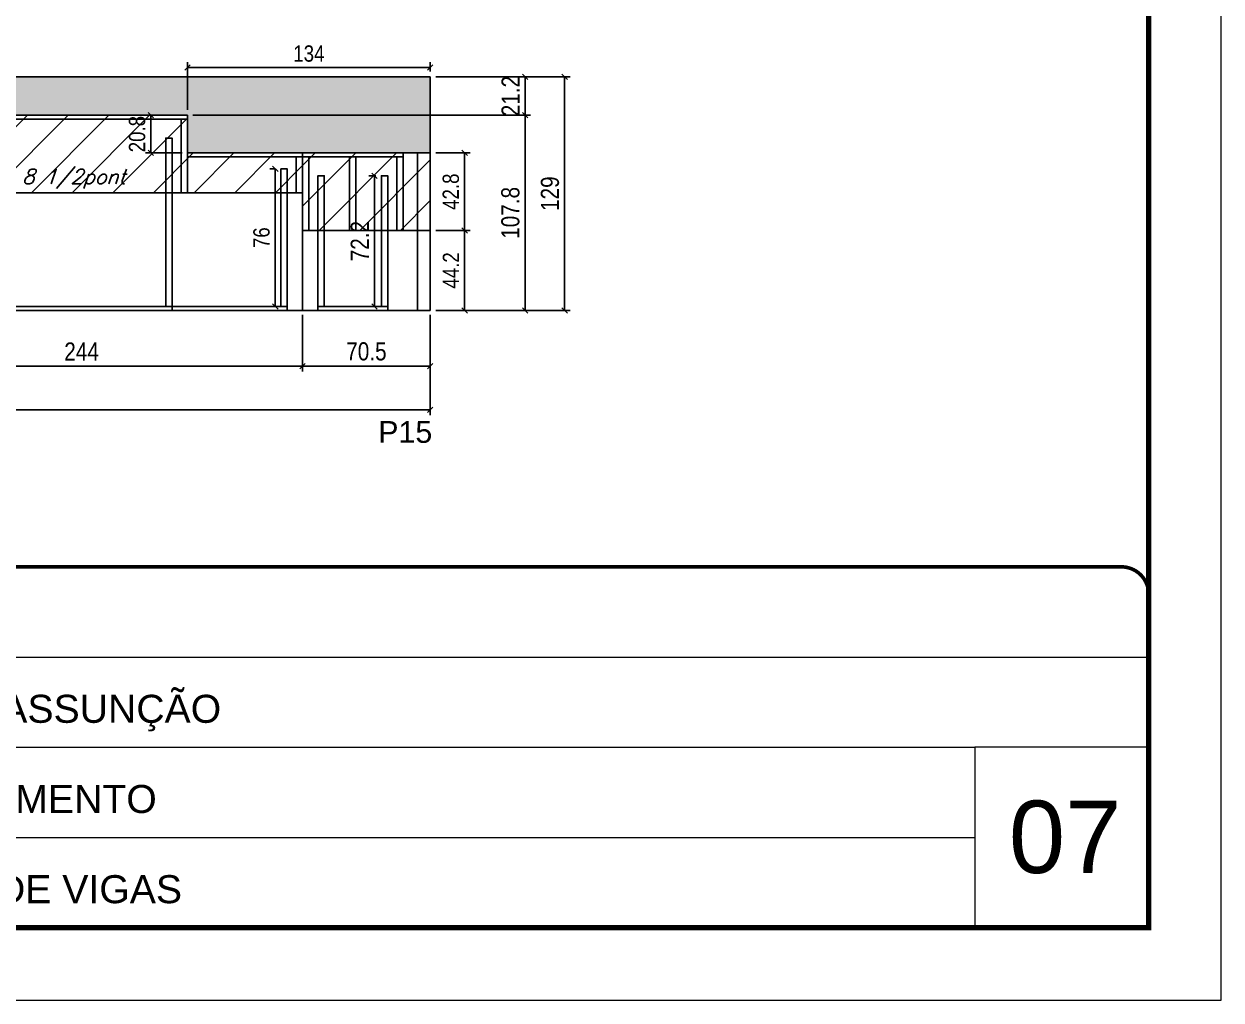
# Model space of a CAD drawing. Extents: x -20960 to -5926, y -2106 to 21915.
# Drawn here: x -8199 to -7538, y 19717 to 20256 of the extents above; entities that cross this region are included whole.
import ezdxf

# ---------------------------------------------------------------- set-up
doc = ezdxf.new("R2010")
doc.units = 0
doc.linetypes.add('CONTINUO', pattern=[0])
doc.linetypes.add('DASHED', pattern=[0.75, 0.5, -0.25])
for name, color, linetype in [('5', 5, 'Continuous'), ('COTA', 241, 'Continuous'), ('Painéis', 200, 'Continuous'), ('Reaproveitamento', 251, 'Continuous'), ('SARR_2.2x7', 40, 'Continuous'), ('SARR_3.5x7', 81, 'Continuous'), ('texto', 7, 'Continuous')]:
    doc.layers.add(name, color=color, linetype=linetype)
for name, color, linetype, lineweight in [('CARIMBO', 255, 'Continuous', 9), ('Folhas', 255, 'Continuous', 9), ('SARRAFO DE PRESSAO', 251, 'DASHED', 9)]:
    doc.layers.add(name, color=color, linetype=linetype, lineweight=lineweight)
doc.styles.add('ARIAL', font='arial.ttf')
doc.styles.add('COTA TECNICA', font='techl___.ttf', dxfattribs={"height": 10})
doc.styles.add('COTA TECNICA-50', font='techl___.ttf', dxfattribs={"height": 9})
doc.styles.add('Romans', font='romans.shx')
doc.styles.get("Standard").update_dxf_attribs({"font": 'arial.ttf'})
doc.dimstyles.new('COTA PAINEL-50', dxfattribs={"dimtxt": 9, "dimasz": 3, "dimexe": 3, "dimexo": 3, "dimgap": 3, "dimtad": 1, "dimdec": 1, "dimzin": 12, "dimdsep": 46, "dimtxsty": 'COTA TECNICA-50', "dimblk1": 'OBLIQUE', "dimblk2": 'OBLIQUE', "dimsah": 1, "dimcen": 0.9, "dimclrd": 4, "dimclre": 4, "dimclrt": 240, "dimadec": 1, "dimazin": 3, "dimtfac": 1, "dimtdec": 1, "dimtmove": 0, "dimatfit": 3, "dimfxl": 1, "dimtolj": 1, "dimtzin": 12, "dimarcsym": 0})
doc.dimstyles.new('PAINEL', dxfattribs={"dimtxt": 10, "dimasz": 3, "dimexe": 3, "dimexo": 3, "dimgap": 3, "dimtad": 1, "dimdec": 1, "dimzin": 12, "dimdsep": 46, "dimtxsty": 'COTA TECNICA', "dimblk1": 'OBLIQUE', "dimblk2": 'OBLIQUE', "dimsah": 1, "dimcen": 0.9, "dimclrd": 4, "dimclre": 4, "dimclrt": 240, "dimadec": 1, "dimazin": 3, "dimtfac": 1, "dimtdec": 1, "dimtmove": 0, "dimatfit": 3, "dimfxl": 1, "dimtolj": 1, "dimtzin": 12, "dimarcsym": 0})
pattern_1 = [(45, (3170, 2297.15), (-11.22532, 11.22532), [])]

# ---------------------------------------------------------------- blocks, each defined once
blk = doc.blocks.new('9999999999')
at = {"color": 30, "linetype": 'CONTINUO'}
for p, q in [((98564.56, 34379.64), (99583.98, 34379.64)), ((98564.56, 34329.83), (99487.98, 34329.83)), ((99583.98, 34329.83), (99487.98, 34329.83)), ((99487.98, 34329.83), (99487.98, 34230.21)), ((98564.56, 34280.02), (99487.98, 34280.02))]:
    blk.add_line(p, q, dxfattribs=at)
at = {"color": 30, "linetype": 'CONTINUO', "const_width": 2}
blk.add_lwpolyline([(99583.98, 34230.21), (99583.98, 34414.45, 0.414214), (99568.98, 34429.45), (98228.98, 34429.45, 0.414214), (98213.98, 34414.45), (98213.98, 34245.21, 0.414214), (98228.98, 34230.21), (99583.98, 34230.21)], format="xyb", dxfattribs=at)
at = {"layer": 'Folhas'}
blk.add_lwpolyline([(98138.98, 34190.21), (99623.98, 34190.21), (99623.98, 35240.21), (98138.98, 35240.21)], close=True, dxfattribs=at)
at = {"layer": 'Folhas', "color": 30, "const_width": 3}
blk.add_lwpolyline([(98213.98, 34230.21), (99583.98, 34230.21), (99583.98, 35200.21), (98213.98, 35200.21)], close=True, dxfattribs=at)
at = {"color": 7, "linetype": 'Continuous', "ltscale": 5, "style": 'ARIAL'}
for s, p in [('HOSPITAL ASSUNÇÃO', (98837.68, 34343.32)), ('8° e 9° PAVIMENTO', (98837.68, 34293.51)), ('LATERAIS DE VIGAS', (98837.68, 34243.7))]:
    blk.add_text(s, height=15.4829, dxfattribs=at).set_placement(p)
blk = doc.blocks.new('_Oblique')
at = {"color": 0, "linetype": 'ByBlock', "lineweight": -2}
blk.add_line((-0.5, -0.5), (0.5, 0.5), dxfattribs=at)
blk = doc.blocks.new('*D6525')
at = {"layer": 'COTA', "color": 4, "lineweight": -2, "ltscale": 25, "transparency": 16777216}
for p, q in [((-8106.05, 20205.44), (-7919.65, 20205.44)), ((-7922.65, 20097.64), (-7922.65, 20205.44)), ((-7972.05, 20097.64), (-7919.65, 20097.64))]:
    blk.add_line(p, q, dxfattribs=at)
at = {"layer": 'Defpoints', "color": 0, "ltscale": 25, "transparency": 16777216}
for p in [(-8109.05, 20205.44), (-7922.65, 20205.44), (-7975.05, 20097.64)]:
    blk.add_point(p, dxfattribs=at)
at = {"layer": 'COTA', "color": 4, "lineweight": -2, "ltscale": 25, "transparency": 16777216, "xscale": 3, "yscale": 3, "zscale": 3}
for p, rotation in [((-7922.65, 20205.44), 90), ((-7922.65, 20097.64), 270)]:
    blk.add_blockref('_Oblique', p, dxfattribs=dict(at, rotation=rotation))
at = {"layer": 'COTA', "color": 240, "ltscale": 25, "transparency": 16777216, "insert": (-7930.78, 20151.54), "char_height": 10, "attachment_point": 5, "rotation": 90, "style": 'COTA TECNICA'}
blk.add_mtext('\\A1;107.8', dxfattribs=at)
blk = doc.blocks.new('*D6432')
at = {"layer": 'COTA', "color": 4, "lineweight": -2, "ltscale": 25, "transparency": 16777216}
for p, q in [((-8289.53, 20095.32), (-8289.53, 20063.9)), ((-8045.53, 20095.32), (-8045.53, 20063.9)), ((-8289.53, 20066.9), (-8045.53, 20066.9))]:
    blk.add_line(p, q, dxfattribs=at)
at = {"layer": 'Defpoints', "color": 0, "ltscale": 25, "transparency": 16777216}
for p in [(-8289.53, 20098.32), (-8045.53, 20098.32), (-8045.53, 20066.9)]:
    blk.add_point(p, dxfattribs=at)
at = {"layer": 'COTA', "color": 4, "lineweight": -2, "ltscale": 25, "transparency": 16777216, "xscale": 3, "yscale": 3, "zscale": 3, "rotation": 180}
blk.add_blockref('_Oblique', (-8289.53, 20066.9), dxfattribs=at)
at = {"layer": 'COTA', "color": 4, "lineweight": -2, "ltscale": 25, "transparency": 16777216, "xscale": 3, "yscale": 3, "zscale": 3}
blk.add_blockref('_Oblique', (-8045.53, 20066.9), dxfattribs=at)
at = {"layer": 'COTA', "color": 240, "ltscale": 25, "transparency": 16777216, "insert": (-8167.53, 20074.98), "char_height": 10, "attachment_point": 5, "style": 'COTA TECNICA'}
blk.add_mtext('\\A1;244', dxfattribs=at)
blk = doc.blocks.new('*D6433')
at = {"layer": 'COTA', "color": 4, "lineweight": -2, "ltscale": 25, "transparency": 16777216}
for p, q in [((-8533.53, 20095.32), (-8533.53, 20039.82)), ((-7975.05, 20095.32), (-7975.05, 20039.82)), ((-7975.05, 20042.82), (-8533.53, 20042.82))]:
    blk.add_line(p, q, dxfattribs=at)
at = {"layer": 'Defpoints', "color": 0, "ltscale": 25, "transparency": 16777216}
for p in [(-8533.53, 20098.32), (-7975.05, 20098.32), (-8533.53, 20042.82)]:
    blk.add_point(p, dxfattribs=at)
at = {"layer": 'COTA', "color": 4, "lineweight": -2, "ltscale": 25, "transparency": 16777216, "xscale": 3, "yscale": 3, "zscale": 3, "rotation": 180}
blk.add_blockref('_Oblique', (-8533.53, 20042.82), dxfattribs=at)
at = {"layer": 'COTA', "color": 4, "lineweight": -2, "ltscale": 25, "transparency": 16777216, "xscale": 3, "yscale": 3, "zscale": 3}
blk.add_blockref('_Oblique', (-7975.05, 20042.82), dxfattribs=at)
at = {"layer": 'COTA', "color": 240, "ltscale": 25, "transparency": 16777216, "insert": (-8254.29, 20050.95), "char_height": 10, "attachment_point": 5, "style": 'COTA TECNICA'}
blk.add_mtext('\\A1;558.5', dxfattribs=at)
blk = doc.blocks.new('*D6508')
at = {"layer": 'COTA', "color": 4, "lineweight": -2, "ltscale": 25, "transparency": 16777216}
for p, q in [((-7972.05, 20226.64), (-7919.65, 20226.64)), ((-7922.65, 20205.44), (-7922.65, 20226.64)), ((-7972.05, 20205.44), (-7919.65, 20205.44))]:
    blk.add_line(p, q, dxfattribs=at)
at = {"layer": 'Defpoints', "color": 0, "ltscale": 25, "transparency": 16777216}
for p in [(-7975.05, 20226.64), (-7922.65, 20226.64), (-7975.05, 20205.44)]:
    blk.add_point(p, dxfattribs=at)
at = {"layer": 'COTA', "color": 4, "lineweight": -2, "ltscale": 25, "transparency": 16777216, "xscale": 3, "yscale": 3, "zscale": 3}
for p, rotation in [((-7922.65, 20226.64), 90), ((-7922.65, 20205.44), 270)]:
    blk.add_blockref('_Oblique', p, dxfattribs=dict(at, rotation=rotation))
at = {"layer": 'COTA', "color": 240, "ltscale": 25, "transparency": 16777216, "insert": (-7930.71, 20216.04), "char_height": 10, "attachment_point": 5, "rotation": 90, "style": 'COTA TECNICA'}
blk.add_mtext('\\A1;21.2', dxfattribs=at)
blk = doc.blocks.new('*D6509')
at = {"layer": 'COTA', "color": 4, "lineweight": -2, "ltscale": 25, "transparency": 16777216}
for p, q in [((-7972.05, 20226.64), (-7897.85, 20226.64)), ((-7900.85, 20097.64), (-7900.85, 20226.64)), ((-7972.05, 20097.64), (-7897.85, 20097.64))]:
    blk.add_line(p, q, dxfattribs=at)
at = {"layer": 'Defpoints', "color": 0, "ltscale": 25, "transparency": 16777216}
for p in [(-7975.05, 20226.64), (-7900.85, 20226.64), (-7975.05, 20097.64)]:
    blk.add_point(p, dxfattribs=at)
at = {"layer": 'COTA', "color": 4, "lineweight": -2, "ltscale": 25, "transparency": 16777216, "xscale": 3, "yscale": 3, "zscale": 3}
for p, rotation in [((-7900.85, 20226.64), 90), ((-7900.85, 20097.64), 270)]:
    blk.add_blockref('_Oblique', p, dxfattribs=dict(at, rotation=rotation))
at = {"layer": 'COTA', "color": 240, "ltscale": 25, "transparency": 16777216, "insert": (-7908.93, 20162.14), "char_height": 10, "attachment_point": 5, "rotation": 90, "style": 'COTA TECNICA'}
blk.add_mtext('\\A1;129', dxfattribs=at)
blk = doc.blocks.new('*D6434')
at = {"layer": 'COTA', "color": 4, "lineweight": -2, "ltscale": 25, "transparency": 16777216}
for p, q in [((-8045.53, 20095.32), (-8045.53, 20063.9)), ((-7975.05, 20095.32), (-7975.05, 20063.9)), ((-8045.53, 20066.9), (-7975.05, 20066.9))]:
    blk.add_line(p, q, dxfattribs=at)
at = {"layer": 'Defpoints', "color": 0, "ltscale": 25, "transparency": 16777216}
for p in [(-8045.53, 20098.32), (-7975.05, 20098.32), (-7975.05, 20066.9)]:
    blk.add_point(p, dxfattribs=at)
at = {"layer": 'COTA', "color": 4, "lineweight": -2, "ltscale": 25, "transparency": 16777216, "xscale": 3, "yscale": 3, "zscale": 3, "rotation": 180}
blk.add_blockref('_Oblique', (-8045.53, 20066.9), dxfattribs=at)
at = {"layer": 'COTA', "color": 4, "lineweight": -2, "ltscale": 25, "transparency": 16777216, "xscale": 3, "yscale": 3, "zscale": 3}
blk.add_blockref('_Oblique', (-7975.05, 20066.9), dxfattribs=at)
at = {"layer": 'COTA', "color": 240, "ltscale": 25, "transparency": 16777216, "insert": (-8010.29, 20075.01), "char_height": 10, "attachment_point": 5, "style": 'COTA TECNICA'}
blk.add_mtext('\\A1;70.5', dxfattribs=at)
blk = doc.blocks.new('*D6510')
at = {"layer": 'COTA', "color": 4, "lineweight": -2, "transparency": 16777216}
for p, q in [((-7972.05, 20184.64), (-7953.07, 20184.64)), ((-7956.07, 20141.84), (-7956.07, 20184.64)), ((-7972.05, 20141.84), (-7953.07, 20141.84))]:
    blk.add_line(p, q, dxfattribs=at)
at = {"layer": 'Defpoints', "color": 0, "transparency": 16777216}
for p in [(-7975.05, 20184.64), (-7956.07, 20184.64), (-7975.05, 20141.84)]:
    blk.add_point(p, dxfattribs=at)
at = {"layer": 'COTA', "color": 4, "lineweight": -2, "transparency": 16777216, "xscale": 3, "yscale": 3, "zscale": 3}
for p, rotation in [((-7956.07, 20184.64), 90), ((-7956.07, 20141.84), 270)]:
    blk.add_blockref('_Oblique', p, dxfattribs=dict(at, rotation=rotation))
at = {"layer": 'COTA', "color": 240, "transparency": 16777216, "insert": (-7963.66, 20163.24), "char_height": 9, "attachment_point": 5, "rotation": 90, "style": 'COTA TECNICA-50'}
blk.add_mtext('\\A1;42.8', dxfattribs=at)
blk = doc.blocks.new('*D6511')
at = {"layer": 'COTA', "color": 4, "lineweight": -2, "transparency": 16777216}
for p, q in [((-8060.53, 20175.84), (-8063.57, 20175.84)), ((-8060.57, 20175.84), (-8060.57, 20099.84)), ((-8060.53, 20099.84), (-8063.57, 20099.84))]:
    blk.add_line(p, q, dxfattribs=at)
at = {"layer": 'Defpoints', "color": 0, "transparency": 16777216}
for p in [(-8057.53, 20175.84), (-8060.57, 20099.84), (-8057.53, 20099.84)]:
    blk.add_point(p, dxfattribs=at)
at = {"layer": 'COTA', "color": 4, "lineweight": -2, "transparency": 16777216, "xscale": 3, "yscale": 3, "zscale": 3}
for p, rotation in [((-8060.57, 20175.84), 90), ((-8060.57, 20099.84), 270)]:
    blk.add_blockref('_Oblique', p, dxfattribs=dict(at, rotation=rotation))
at = {"layer": 'COTA', "color": 240, "transparency": 16777216, "insert": (-8068.16, 20137.84), "char_height": 9, "attachment_point": 5, "rotation": 90, "style": 'COTA TECNICA-50'}
blk.add_mtext('\\A1;76', dxfattribs=at)
blk = doc.blocks.new('*D6512')
at = {"layer": 'COTA', "color": 4, "lineweight": -2, "ltscale": 25, "transparency": 16777216}
for p, q in [((-8005.05, 20172.04), (-8008.87, 20172.04)), ((-8005.87, 20172.04), (-8005.87, 20099.84)), ((-8005.05, 20099.84), (-8008.87, 20099.84))]:
    blk.add_line(p, q, dxfattribs=at)
at = {"layer": 'Defpoints', "color": 0, "ltscale": 25, "transparency": 16777216}
for p in [(-8002.05, 20172.04), (-8005.87, 20099.84), (-8002.05, 20099.84)]:
    blk.add_point(p, dxfattribs=at)
at = {"layer": 'COTA', "color": 4, "lineweight": -2, "ltscale": 25, "transparency": 16777216, "xscale": 3, "yscale": 3, "zscale": 3}
for p, rotation in [((-8005.87, 20172.04), 90), ((-8005.87, 20099.84), 270)]:
    blk.add_blockref('_Oblique', p, dxfattribs=dict(at, rotation=rotation))
at = {"layer": 'COTA', "color": 240, "ltscale": 25, "transparency": 16777216, "insert": (-8013.95, 20135.94), "char_height": 10, "attachment_point": 5, "rotation": 90, "style": 'COTA TECNICA'}
blk.add_mtext('\\A1;72.2', dxfattribs=at)
blk = doc.blocks.new('*D6515')
at = {"layer": 'COTA', "color": 4, "lineweight": -2, "transparency": 16777216}
for p, q in [((-8112.05, 20205.44), (-8132.24, 20205.44)), ((-8129.24, 20184.64), (-8129.24, 20205.44)), ((-8112.05, 20184.64), (-8132.24, 20184.64))]:
    blk.add_line(p, q, dxfattribs=at)
at = {"layer": 'Defpoints', "color": 0, "transparency": 16777216}
for p in [(-8129.24, 20205.44), (-8109.05, 20205.44), (-8109.05, 20184.64)]:
    blk.add_point(p, dxfattribs=at)
at = {"layer": 'COTA', "color": 4, "lineweight": -2, "transparency": 16777216, "xscale": 3, "yscale": 3, "zscale": 3}
for p, rotation in [((-8129.24, 20205.44), 90), ((-8129.24, 20184.64), 270)]:
    blk.add_blockref('_Oblique', p, dxfattribs=dict(at, rotation=rotation))
at = {"layer": 'COTA', "color": 240, "transparency": 16777216, "insert": (-8136.86, 20195.04), "char_height": 9, "attachment_point": 5, "rotation": 90, "style": 'COTA TECNICA-50'}
blk.add_mtext('\\A1;20.8', dxfattribs=at)
blk = doc.blocks.new('*D6435')
at = {"layer": 'COTA', "color": 4, "lineweight": -2, "transparency": 16777216}
for p, q in [((-8109.05, 20208.44), (-8109.05, 20234.78)), ((-8109.05, 20231.78), (-7975.05, 20231.78)), ((-7975.05, 20229.64), (-7975.05, 20234.78))]:
    blk.add_line(p, q, dxfattribs=at)
at = {"layer": 'Defpoints', "color": 0, "transparency": 16777216}
for p in [(-7975.05, 20231.78), (-7975.05, 20226.64), (-8109.05, 20205.44)]:
    blk.add_point(p, dxfattribs=at)
at = {"layer": 'COTA', "color": 4, "lineweight": -2, "transparency": 16777216, "xscale": 3, "yscale": 3, "zscale": 3, "rotation": 180}
blk.add_blockref('_Oblique', (-8109.05, 20231.78), dxfattribs=at)
at = {"layer": 'COTA', "color": 4, "lineweight": -2, "transparency": 16777216, "xscale": 3, "yscale": 3, "zscale": 3}
blk.add_blockref('_Oblique', (-7975.05, 20231.78), dxfattribs=at)
at = {"layer": 'COTA', "color": 240, "transparency": 16777216, "insert": (-8042.05, 20239.48), "char_height": 9, "attachment_point": 5, "style": 'COTA TECNICA-50'}
blk.add_mtext('\\A1;134', dxfattribs=at)
blk = doc.blocks.new('*D6516')
at = {"layer": 'COTA', "color": 4, "lineweight": -2, "transparency": 16777216}
for p, q in [((-7972.05, 20141.84), (-7953.07, 20141.84)), ((-7956.07, 20097.64), (-7956.07, 20141.84)), ((-7972.05, 20097.64), (-7953.07, 20097.64))]:
    blk.add_line(p, q, dxfattribs=at)
at = {"layer": 'Defpoints', "color": 0, "transparency": 16777216}
for p in [(-7975.05, 20141.84), (-7956.07, 20141.84), (-7975.05, 20097.64)]:
    blk.add_point(p, dxfattribs=at)
at = {"layer": 'COTA', "color": 4, "lineweight": -2, "transparency": 16777216, "xscale": 3, "yscale": 3, "zscale": 3}
for p, rotation in [((-7956.07, 20141.84), 90), ((-7956.07, 20097.64), 270)]:
    blk.add_blockref('_Oblique', p, dxfattribs=dict(at, rotation=rotation))
at = {"layer": 'COTA', "color": 240, "transparency": 16777216, "insert": (-7963.64, 20119.74), "char_height": 9, "attachment_point": 5, "rotation": 90, "style": 'COTA TECNICA-50'}
blk.add_mtext('\\A1;44.2', dxfattribs=at)

msp = doc.modelspace()

# ---------------------------------------------------------------- hatches: boundary and pattern name
at = {"layer": 'COTA', "linetype": 'ByBlock'}
h = msp.add_hatch(dxfattribs=at)
h.set_pattern_fill('AR-CONC', color=256, scale=0.03)
h.set_pattern_definition([(50, (3170, 2297.15), (5.4655401, -0.4781726), [0.5715, -6.2865]), (355, (3170, 2297.15), (-1.0573026, 5.7317054), [0.4572, -5.0292175]), (100.451445, (3170.4555, 2297.1104), (4.4082374, 5.2535326), [0.4857003, -5.3427073]), (46.1842, (3170, 2298.674), (8.1323712, -1.2612698), [0.85725, -9.42975]), (96.635558, (3170.678, 2298.569), (7.122124, 7.4227837), [0.7285507, -8.0140682]), (351.18415, (3170, 2298.674), (7.122124, 7.4227837), [0.685799, -7.543792]), (21, (3170.762, 2298.293), (4.5484317, -3.0679559), [0.5715, -6.2865]), (326, (3170.762, 2298.293), (1.8540609, 5.525639), [0.4572, -5.0292]), (71.451445, (3171.141, 2298.0376), (6.4024926, 2.4576831), [0.4857003, -5.3426981]), (37.5, (3170, 2297.1502), (0.0926581, 2.53665117), [0, -4.96824, 0, -5.1054, 0, -5.04825]), (7.5, (3170, 2297.1502), (2.00458988, 3.00541724), [0, -2.91084, 0, -4.85394, 0, -1.92405]), (327.5, (3168.3007, 2297.1502), (4.06771786, -0.17186232), [0, -1.905, 0, -5.9436, 0, -7.8867]), (317.5, (3167.5387, 2297.1502), (4.44387544, 0.76279473), [0, -2.4765, 0, -3.94716, 0, -5.6007])])
h.paths.add_polyline_path([(-8533.53, 20226.64), (-8533.53, 20205.44), (-8109.05, 20205.44), (-8109.05, 20184.64), (-7975.05, 20184.64), (-7975.05, 20226.64)])
at = {"layer": 'Reaproveitamento', "transparency": 33554684}
h = msp.add_hatch(dxfattribs=at)
h.set_pattern_fill('ANSI31', color=256, scale=5)
h.set_pattern_definition(pattern_1)
h.paths.add_polyline_path([(-8289.53, 20205.44), (-8289.53, 20162.64), (-8045.53, 20162.64), (-8045.53, 20184.64), (-8109.05, 20184.64), (-8109.05, 20205.44)])
h = msp.add_hatch(dxfattribs=at)
h.set_pattern_fill('ANSI31', color=256, scale=5)
h.set_pattern_definition(pattern_1)
h.paths.add_polyline_path([(-8045.53, 20141.84), (-7975.05, 20141.84), (-7975.05, 20184.64), (-8045.53, 20184.64)])

# ---------------------------------------------------------------- linework, layer by layer
at = {"layer": 'COTA', "linetype": 'ByBlock'}
for p in [(-8533.53, 20226.64), (-7975.05, 20184.64)]:
    msp.add_line(p, (-7975.05, 20226.64), dxfattribs=at)
at = {"layer": 'Painéis'}
for p, q in [((-8533.53, 20205.44), (-8109.05, 20205.44)), ((-8533.53, 20162.64), (-8045.53, 20162.64)), ((-8045.53, 20141.84), (-7975.05, 20141.84)), ((-8533.53, 20097.64), (-7975.05, 20097.64))]:
    msp.add_line(p, q, dxfattribs=at)
at = {"layer": 'Painéis', "ltscale": 25}
for p, q in [((-8109.05, 20184.64), (-8109.05, 20205.44)), ((-8109.05, 20184.64), (-7975.05, 20184.64)), ((-8045.53, 20097.64), (-8045.53, 20184.64)), ((-7975.05, 20097.64), (-7975.05, 20184.64))]:
    msp.add_line(p, q, dxfattribs=at)
at = {"layer": 'SARR_2.2x7', "linetype": 'Continuous'}
for p, q in [((-8289.53, 20203.24), (-8109.05, 20203.24)), ((-8109.05, 20182.44), (-8045.53, 20182.44)), ((-8045.53, 20182.44), (-7990.05, 20182.44)), ((-7982.05, 20141.14), (-7982.05, 20184.64)), ((-7982.05, 20097.64), (-7982.05, 20141.14))]:
    msp.add_line(p, q, dxfattribs=at)
at = {"layer": 'SARR_2.2x7', "linetype": 'Continuous', "ltscale": 50}
for p, q in [((-8281, 20099.84), (-8054.03, 20099.84)), ((-8037.03, 20099.84), (-7998.55, 20099.84))]:
    msp.add_line(p, q, dxfattribs=at)
at = {"layer": 'SARR_3.5x7'}
for p, q in [((-8112.55, 20203.24), (-8112.55, 20162.64)), ((-8109.05, 20203.24), (-8109.05, 20162.64)), ((-8049.03, 20162.64), (-8049.03, 20182.44)), ((-8045.53, 20141.84), (-8045.53, 20184.64)), ((-8042, 20182.44), (-8042, 20141.84)), ((-8019.54, 20141.84), (-8019.54, 20182.44)), ((-8016.04, 20141.84), (-8016.04, 20182.44)), ((-7993.55, 20141.84), (-7993.55, 20182.44)), ((-7990.05, 20141.84), (-7990.05, 20184.64))]:
    msp.add_line(p, q, dxfattribs=at)
for points in [[(-8121.07, 20099.84), (-8121.07, 20192.84), (-8117.57, 20192.84), (-8117.57, 20097.64)], [(-8057.53, 20099.84), (-8057.53, 20175.84), (-8054.03, 20175.84), (-8054.03, 20097.64)], [(-8033.53, 20099.84), (-8033.53, 20172.04), (-8037.03, 20172.04), (-8037.03, 20097.64)], [(-8002.05, 20099.84), (-8002.05, 20172.04), (-7998.55, 20172.04), (-7998.55, 20097.64)]]:
    msp.add_lwpolyline(points, dxfattribs=at)

# ---------------------------------------------------------------- block references
at = {"layer": 'SARRAFO DE PRESSAO', "color": 6, "linetype": 'ByBlock'}
msp.add_blockref('9999999999', (-107162.48, -14473.39), dxfattribs=at)

# ---------------------------------------------------------------- texts
at = {"layer": '5', "linetype": 'Continuous'}
msp.add_text('P15', height=12, rotation=0.00004, dxfattribs=at).set_placement((-8003.76, 20024.55))
at = {"layer": 'CARIMBO', "style": 'ARIAL'}
msp.add_text('07', height=40, dxfattribs=at).set_placement((-7655.64, 19786.96))
at = {"layer": 'texto', "color": 2, "insert": (-8171.79, 20170.29), "char_height": 8, "attachment_point": 5, "style": 'Romans'}
msp.add_mtext('{\\Q19;\\C256;8 1/2pont}', dxfattribs=at)

# ---------------------------------------------------------------- dimensions: what is measured, and where the dimension line sits
at = {"layer": 'COTA'}
dim = msp.add_linear_dim(base=(-7975.05, 20231.78), p1=(-8109.05, 20205.44), p2=(-7975.05, 20226.64), dimstyle='COTA PAINEL-50', dxfattribs=at)
dim.commit()
dim.dimension.update_dxf_attribs({"geometry": '*D6435', "text_midpoint": (-8042.05, 20239.48)})
at = {"layer": 'COTA', "ltscale": 25}
for base, p1, p2, picture, middle in [((-7922.65, 20226.64), (-7975.05, 20205.44), (-7975.05, 20226.64), '*D6508', (-7922.65, 20216.04)), ((-7922.65, 20205.44), (-7975.05, 20097.64), (-8109.05, 20205.44), '*D6525', (-7922.65, 20151.54))]:
    dim = msp.add_linear_dim(base=base, p1=p1, p2=p2, angle=90, dimstyle='PAINEL', dxfattribs=at)
    dim.commit()
    dim.dimension.update_dxf_attribs({"geometry": picture, "text_midpoint": middle, "dimtype": 160})
for base, p1, p2, picture, middle in [((-7900.85, 20226.64), (-7975.05, 20097.64), (-7975.05, 20226.64), '*D6509', (-7908.93, 20162.14)), ((-8005.87, 20099.84), (-8002.05, 20172.04), (-8002.05, 20099.84), '*D6512', (-8013.95, 20135.94))]:
    dim = msp.add_linear_dim(base=base, p1=p1, p2=p2, angle=90, dimstyle='PAINEL', dxfattribs=at)
    dim.commit()
    dim.dimension.update_dxf_attribs({"geometry": picture, "text_midpoint": middle})
at = {"layer": 'COTA'}
dim = msp.add_linear_dim(base=(-8129.24, 20205.44), p1=(-8109.05, 20184.64), p2=(-8109.05, 20205.44), angle=90, dimstyle='COTA PAINEL-50', dxfattribs=at)
dim.commit()
dim.dimension.update_dxf_attribs({"geometry": '*D6515', "text_midpoint": (-8129.24, 20195.04), "dimtype": 160})
for base, p1, p2, picture, middle in [((-7956.07, 20184.64), (-7975.05, 20141.84), (-7975.05, 20184.64), '*D6510', (-7963.66, 20163.24)), ((-8060.57, 20099.84), (-8057.53, 20175.84), (-8057.53, 20099.84), '*D6511', (-8068.16, 20137.84)), ((-7956.07, 20141.84), (-7975.05, 20097.64), (-7975.05, 20141.84), '*D6516', (-7963.64, 20119.74))]:
    dim = msp.add_linear_dim(base=base, p1=p1, p2=p2, angle=90, dimstyle='COTA PAINEL-50', dxfattribs=at)
    dim.commit()
    dim.dimension.update_dxf_attribs({"geometry": picture, "text_midpoint": middle})
at = {"layer": 'COTA', "ltscale": 25}
for base, p1, p2, picture, middle in [((-8533.53, 20042.82), (-7975.05, 20098.32), (-8533.53, 20098.32), '*D6433', (-8254.29, 20050.95)), ((-8045.53, 20066.9), (-8289.53, 20098.32), (-8045.53, 20098.32), '*D6432', (-8167.53, 20074.98)), ((-7975.05, 20066.9), (-8045.53, 20098.32), (-7975.05, 20098.32), '*D6434', (-8010.29, 20075.01))]:
    dim = msp.add_linear_dim(base=base, p1=p1, p2=p2, dimstyle='PAINEL', dxfattribs=at)
    dim.commit()
    dim.dimension.update_dxf_attribs({"geometry": picture, "text_midpoint": middle})

doc.saveas('drawing.dxf')
